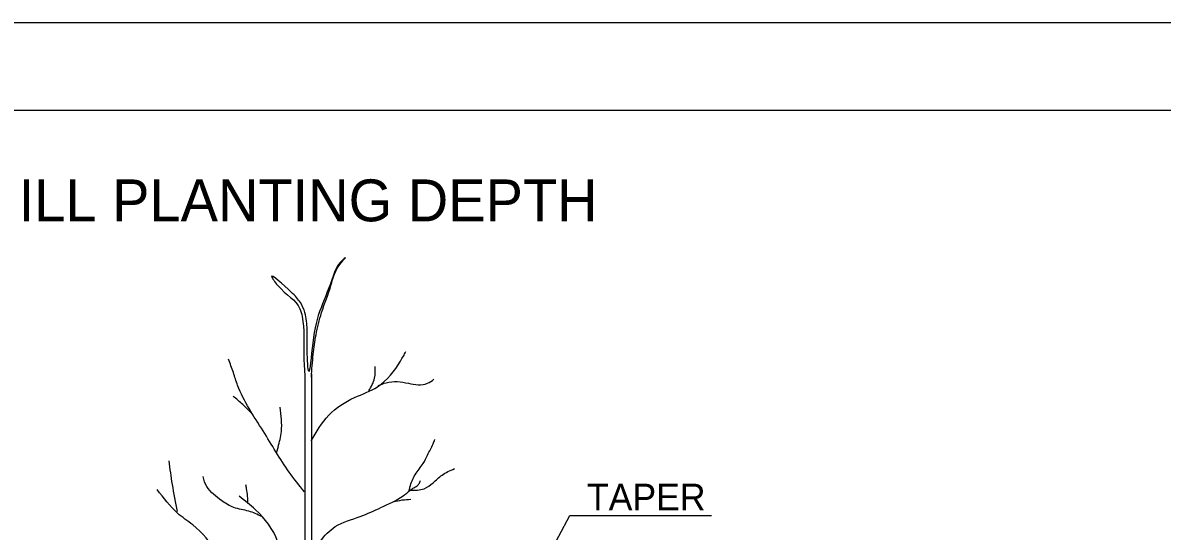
# Model space of a CAD drawing. Extents: x 0 to 2.83, y 0 to 1.83.
# Drawn here: x 1.927 to 2.471, y 1.591 to 1.833 of the extents above; entities that cross this region are included whole.
import ezdxf

# ---------------------------------------------------------------- set-up
doc = ezdxf.new("R2010")
doc.units = 0
for name, color, linetype in [('RD_Pr_Roadway_Items', 7, 'Continuous'), ('RD_Pr_Roadway_Notes', 7, 'Continuous'), ('SH_General_Details', 7, 'Continuous'), ('SH_Printer_Plotting_Border', 7, 'Continuous')]:
    doc.layers.add(name, color=color, linetype=linetype)

msp = doc.modelspace()

# ---------------------------------------------------------------- linework, layer by layer
at = {"layer": 'RD_Pr_Roadway_Items'}
msp.add_line((2.04916, 1.63086), (2.04827, 1.62789), dxfattribs=at)
for points in [[(2.06502, 1.6642), (2.06592, 1.67507), (2.06724, 1.68435), (2.06989, 1.69495), (2.07439, 1.70793), (2.07995, 1.71959), (2.08128, 1.72118), (2.07969, 1.71986), (2.07545, 1.71244), (2.06963, 1.69733), (2.06565, 1.68037), (2.0638, 1.66685), (2.06301, 1.67666), (2.06301, 1.687), (2.06195, 1.69495), (2.05983, 1.69972), (2.05533, 1.70475), (2.04606, 1.71217), (2.04897, 1.70793), (2.05956, 1.6968), (2.06062, 1.69309), (2.06142, 1.67454), (2.06195, 1.6642)], [(2.06493, 1.63368), (2.07334, 1.64597), (2.08563, 1.65439), (2.09662, 1.65957), (2.10762, 1.67186), (2.1102, 1.6764)], [(2.06173, 1.60944), (2.05448, 1.61873), (2.042, 1.63848), (2.02982, 1.66026), (2.02778, 1.66636), (2.02546, 1.67274)], [(2.06502, 1.66556), (2.06502, 1.62117), (2.06502, 1.57476), (2.06603, 1.46077), (2.06804, 1.38007), (2.06805, 1.37963)], [(2.09247, 1.65763), (2.09524, 1.66374), (2.09552, 1.66929)], [(2.06195, 1.66465), (2.06195, 1.62027), (2.06195, 1.57386), (2.06094, 1.45987), (2.05893, 1.37917), (2.05892, 1.379)], [(2.09691, 1.66013), (2.10079, 1.66152), (2.10606, 1.66207), (2.11133, 1.66124), (2.12049, 1.66124), (2.12354, 1.66318)], [(2.03731, 1.64607), (2.03229, 1.65109), (2.02763, 1.65504)], [(2.04914, 1.63077), (2.05071, 1.63819), (2.05013, 1.6498)], [(2.12048, 1.62698), (2.12313, 1.63229), (2.12401, 1.63435)], [(2.11165, 1.60972), (2.11208, 1.61165), (2.11459, 1.61755), (2.11842, 1.623), (2.12048, 1.62698)], [(2.00111, 1.60004), (1.9987, 1.61293), (1.99709, 1.6242)], [(2.04125, 1.59763), (2.03516, 1.60014), (2.02799, 1.60194), (2.02225, 1.60517), (2.01508, 1.61198), (2.01329, 1.61665)], [(2.11223, 1.61018), (2.11886, 1.61091), (2.12313, 1.61371), (2.1274, 1.6174), (2.13329, 1.62049)], [(2.06146, 1.5469), (2.04215, 1.56059), (2.03088, 1.563), (2.02284, 1.56461), (2.02042, 1.56864), (2.01881, 1.57991), (2.00836, 1.5936), (2.00111, 1.59924), (1.99146, 1.61051)], [(2.0348, 1.60373), (2.03408, 1.61091), (2.03372, 1.6127)], [(2.11221, 1.61016), (2.11399, 1.61139), (2.11591, 1.61256), (2.1164, 1.61318)], [(2.1164, 1.61318), (2.11682, 1.61407), (2.11717, 1.61488)], [(2.06169, 1.5474), (2.05524, 1.55816), (2.05093, 1.57216), (2.04878, 1.58579), (2.03838, 1.60086), (2.0305, 1.60732)], [(2.06495, 1.57878), (2.06923, 1.58571), (2.07644, 1.59278), (2.08837, 1.59765), (2.09824, 1.60192), (2.10884, 1.60752), (2.11223, 1.61018)], [(2.1041, 1.60464), (2.1084, 1.60553), (2.11251, 1.60589)]]:
    msp.add_spline(points, degree=3, dxfattribs=at)
at = {"layer": 'RD_Pr_Roadway_Notes'}
for p, q in [((2.0906, 1.41418), (2.18842, 1.59815)), ((2.18842, 1.59815), (2.2561, 1.59815))]:
    msp.add_line(p, q, dxfattribs=at)
at = {"layer": 'SH_General_Details'}
msp.add_line((2.83332, 1.83333), (0, 1.83333), dxfattribs=at)
msp.add_lwpolyline([(0.16667, 1.79166), (2.79166, 1.79166), (2.79166, 0.04167), (0.16667, 0.04167)], close=True, dxfattribs=at)
at = {"layer": 'SH_Printer_Plotting_Border'}
msp.add_lwpolyline([(0, 0), (2.83332, 0), (2.83332, 1.83333), (0, 1.83333)], close=True, dxfattribs=at)

# ---------------------------------------------------------------- texts
at = {"layer": 'RD_Pr_Roadway_Notes'}
for s, height, p in [('HILL PLANTING DEPTH', 0.02, (1.90595, 1.73855)), ('TAPER', 0.0127, (2.19662, 1.60058))]:
    msp.add_text(s, height=height, dxfattribs=at).set_placement(p)

doc.saveas('drawing.dxf')
